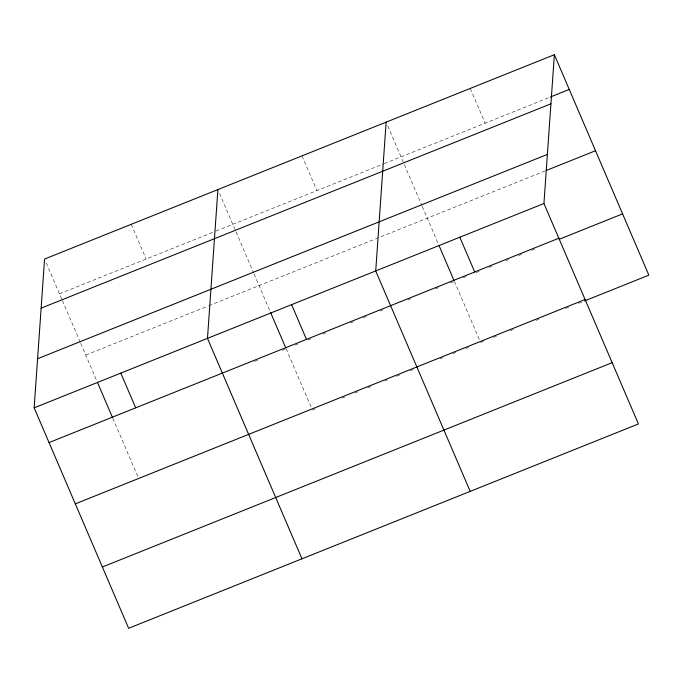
<?xml version="1.0" encoding="UTF-8"?>
<svg xmlns="http://www.w3.org/2000/svg" width="683" height="683" viewBox="0 0 683 683"><rect width="100%" height="100%" fill="white"/><g stroke="black" fill="none" stroke-linecap="round" stroke-linejoin="round"><path stroke-width="0.51" stroke-dasharray="3.42 2.56" d="M59.464 293.784L215.068 231.417M216.05 231.025L383.214 164.022M384.205 163.621L549.465 97.379M85.734 355.066L207.845 306.121M208.836 305.728L545.051 170.963M254.605 361.367L257.559 360.18M282.181 350.311L285.135 349.133M295.03 345.163L297.993 343.976M307.896 340.006L310.859 338.819M322.735 334.064L325.706 332.869M350.447 322.957L353.418 321.761M363.313 317.8L366.276 316.605M380.132 311.055L383.103 309.869M407.845 299.948L410.807 298.761M435.549 288.841L438.52 287.654M450.396 282.89L453.367 281.703M463.262 277.733L466.224 276.547M476.128 272.577L479.09 271.39M488.985 267.42L491.956 266.233M505.813 260.684L508.784 259.489M518.679 255.527L521.641 254.332M531.545 250.371L534.507 249.175M312.387 410.022L315.358 408.827M342.072 398.121L345.043 396.934M354.938 392.964L357.909 391.777M367.804 387.807L370.775 386.621M384.631 381.063L387.594 379.876M396.507 376.307L400.46 374.719M410.355 370.749L413.326 369.563M440.048 358.848L443.011 357.661M452.914 353.7L455.877 352.505M465.772 348.543L468.743 347.348M480.619 342.593L483.59 341.398M493.485 337.436L496.456 336.241M510.303 330.692L513.274 329.496M536.035 320.378L539.007 319.192M565.72 308.477L568.691 307.29M578.586 303.32L581.557 302.134M470.254 88.431L485.143 123.162M387.79 126.005L403.943 163.689M404.362 164.663L421.872 205.515M422.29 206.488L438.529 244.394M454.349 281.302L479.782 340.646M302.023 155.861L316.912 190.6M219.559 193.434L253.641 272.952M254.059 273.926L270.297 311.824M286.126 348.74L311.141 407.102M131.238 224.314L146.128 259.045M46.231 262.912L61.965 299.624M62.384 300.597L80.312 342.422M80.731 343.395L96.559 380.329M112.789 418.209L138.222 477.545"/><path stroke-width="1.02" d="M554.365 54.717L543.941 203.508L638.426 423.947L128.635 628.283L34.15 407.845L44.574 259.053L554.365 54.717L648.85 275.155L584.528 300.938M217.903 189.575L207.478 338.367L301.963 558.814M386.134 122.146L375.71 270.938L470.194 491.376M550.455 96.986L569.255 89.447M41.134 308.153L550.925 103.816M37.591 358.737L547.382 154.409M546.041 170.562L595.525 150.738M34.15 407.845L543.941 203.508M49.039 442.575L558.831 238.239M559.249 239.263L622.58 213.873M75.301 503.858L585.092 299.521M102.365 567.001L612.156 362.664M459.821 237.223L474.711 271.954M438.947 245.368L453.939 280.337M291.598 304.652L306.479 339.383M270.716 312.797L285.707 347.767M120.814 373.106L135.704 407.836M97.387 382.267L112.379 417.236"/></g></svg>
